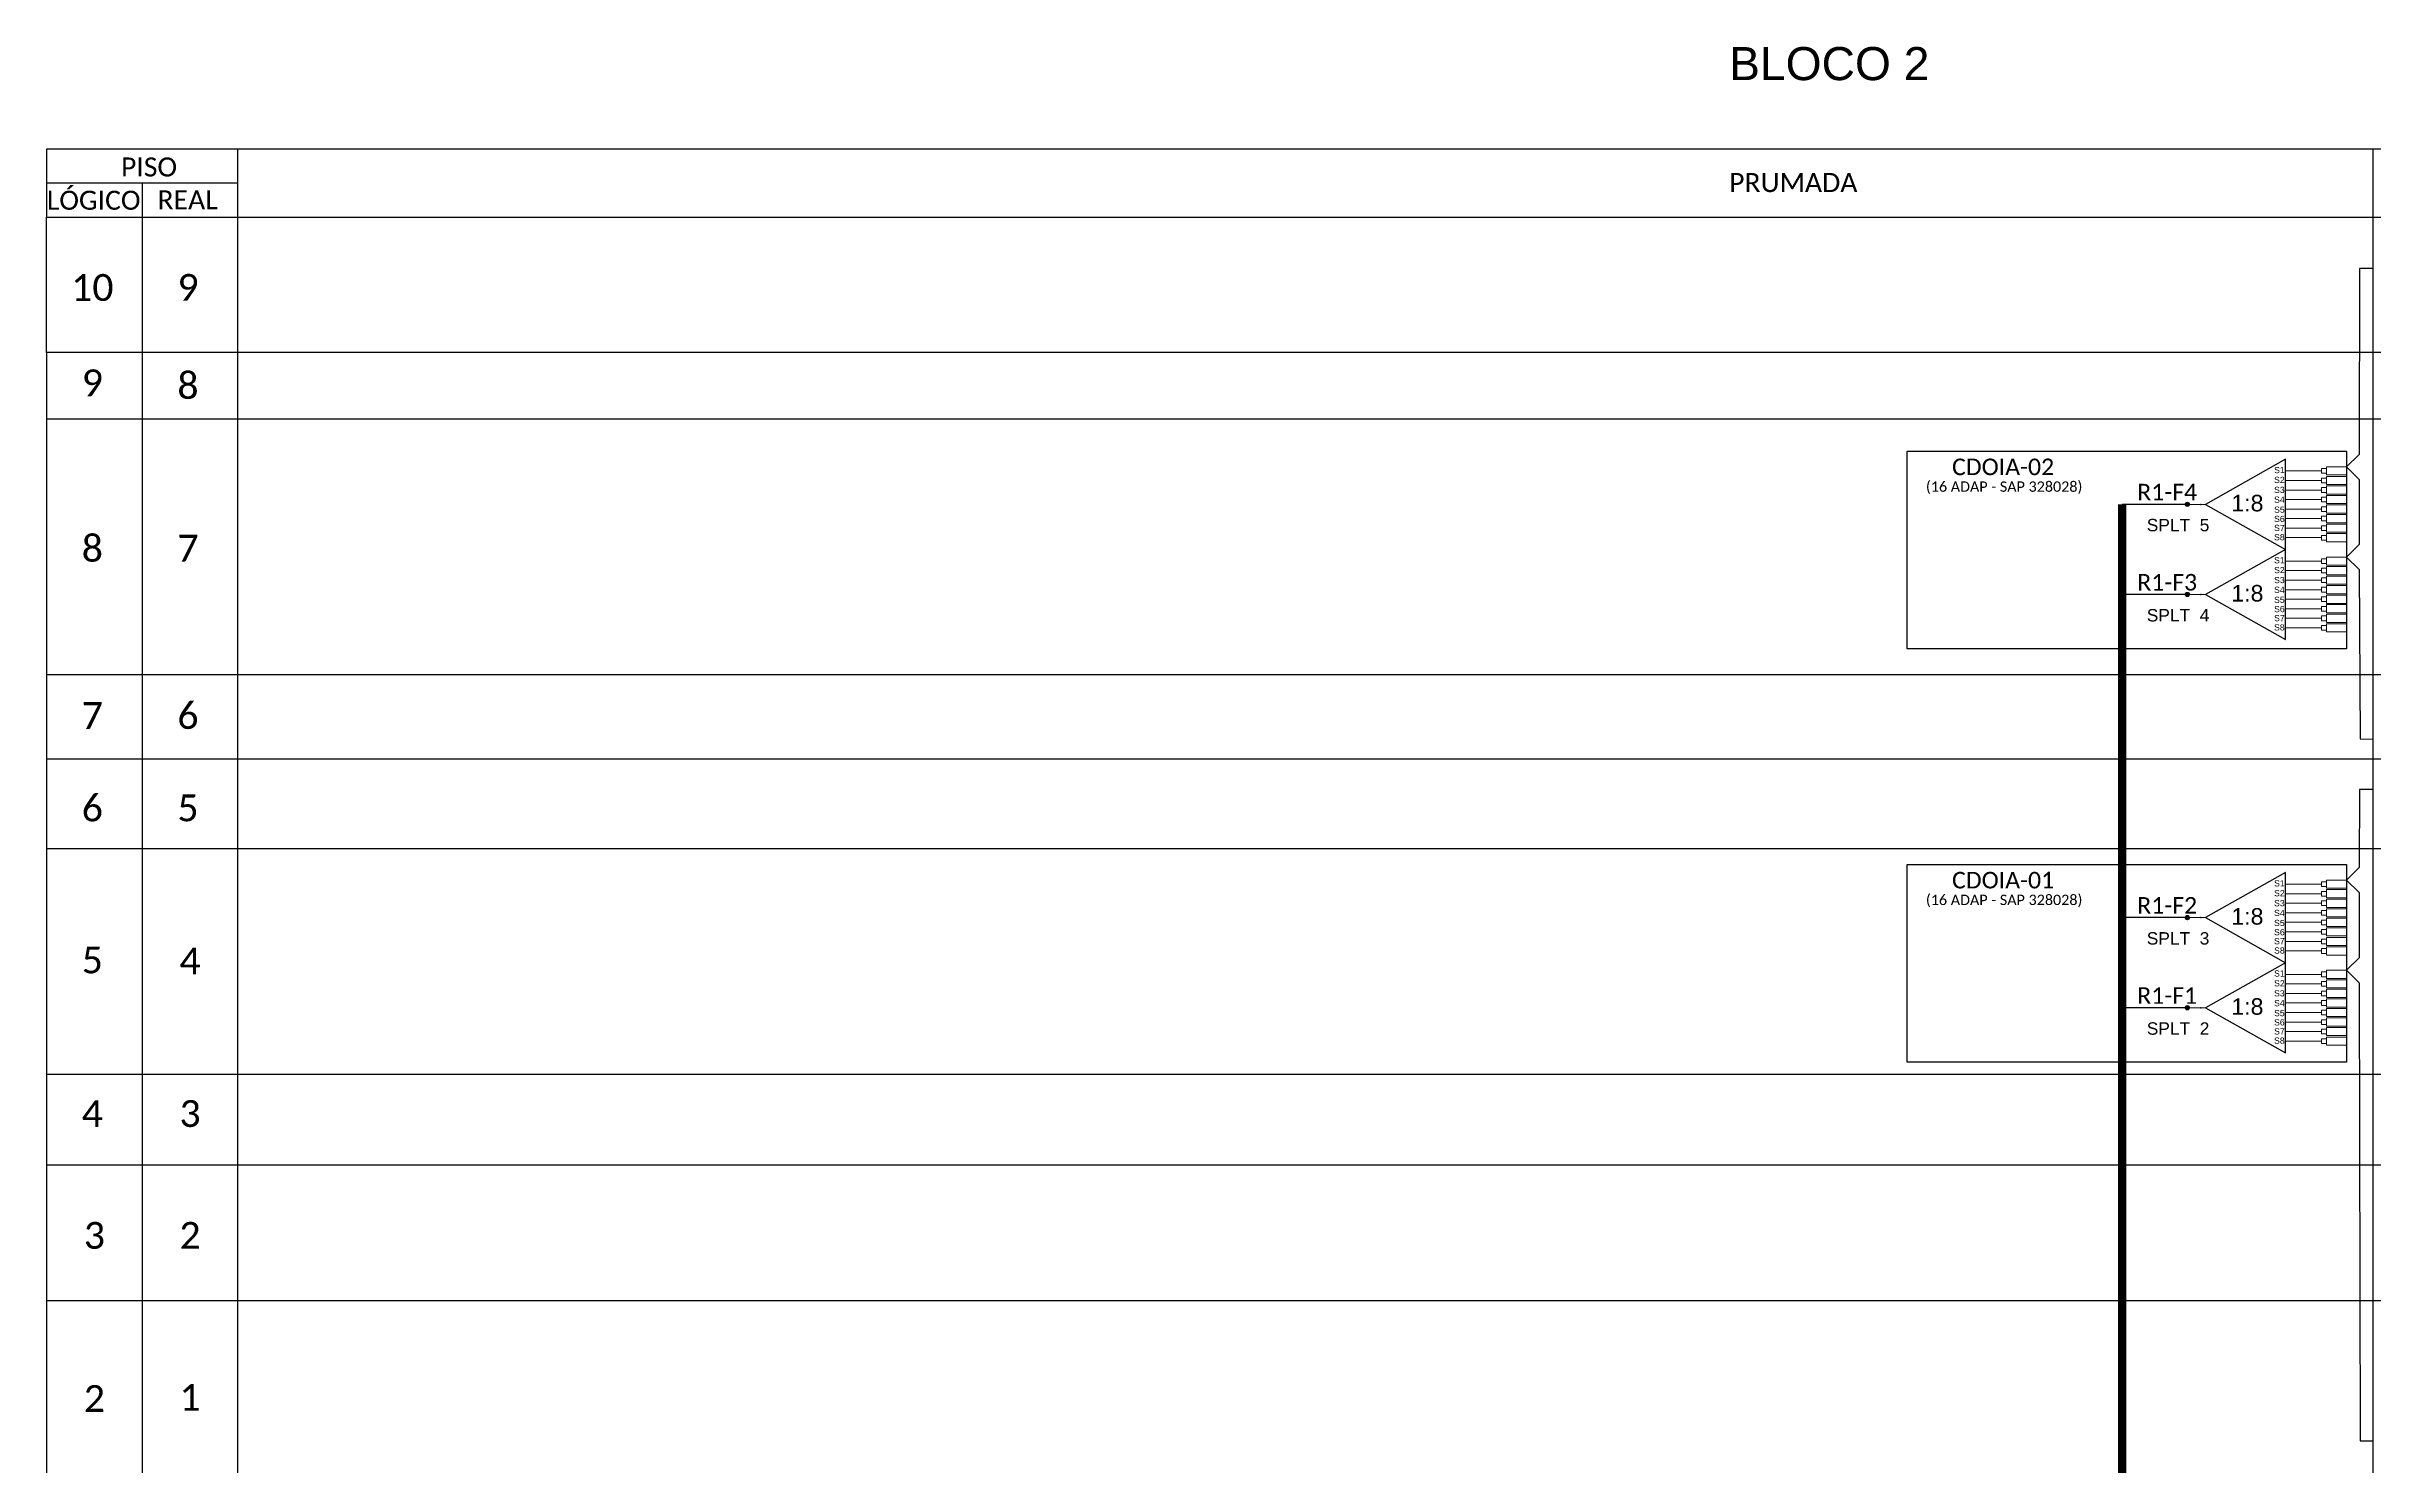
# Model space of a CAD drawing. Header units: metres. Extents: x -1286 to 457, y -500 to 94.
# Drawn here: x -130.4 to 151, y -381 to -209.5 of the extents above; entities that cross this region are included whole.
import ezdxf
from ezdxf.enums import TextEntityAlignment as Align

# ---------------------------------------------------------------- set-up
doc = ezdxf.new("R2010")
doc.units = ezdxf.units.M
doc.styles.add('ARIAL', font='arial.ttf')
doc.styles.add('WMF-Calibri0', font='calibri.ttf')

# ---------------------------------------------------------------- blocks, each defined once
blk = doc.blocks.new('SPLT_1-8_SC-APC')
at = {"color": 1}
blk.add_lwpolyline([(-7.37, -2.1), (-17.04, -7.55), (-7.37, -13), (-7.37, -2.1)], dxfattribs=at)
at = {"color": 3, "lineweight": 0}
for points in [[(-2.99, -3.51), (-7.37, -3.51)], [(-7.37, -4.66), (-2.99, -4.66)], [(-2.41, -3.02), (-2.41, -4)], [(-2.41, -3.02), (0, -3.02)], [(-2.41, -4), (0, -4)], [(-2.41, -4.17), (-2.41, -5.16)], [(-2.41, -4.17), (0, -4.17)], [(-2.41, -5.16), (0, -5.16)], [(-2.41, -5.32), (-2.41, -6.31)], [(-2.41, -5.32), (0, -5.32)], [(-7.37, -5.82), (-2.99, -5.82)], [(-7.37, -6.97), (-2.99, -6.97)], [(-7.37, -8.12), (-2.99, -8.12)], [(-2.41, -6.31), (0, -6.31)], [(-2.41, -6.48), (-2.41, -7.46)], [(-2.41, -6.48), (0, -6.48)], [(-2.41, -7.46), (0, -7.46)], [(-2.41, -7.63), (-2.41, -8.62)], [(-2.41, -7.63), (0, -7.63)], [(-7.37, -9.28), (-2.99, -9.28)], [(-7.37, -10.43), (-2.99, -10.43)], [(-2.41, -8.62), (0, -8.62)], [(-2.41, -8.78), (-2.41, -9.77)], [(-2.41, -8.78), (0, -8.78)], [(-2.41, -9.77), (0, -9.77)], [(-2.41, -9.94), (-2.41, -10.92)], [(-2.41, -9.94), (0, -9.94)], [(-2.41, -10.92), (0, -10.92)], [(-2.41, -11.09), (-2.41, -12.08)], [(-2.41, -11.09), (0, -11.09)], [(-7.37, -11.58), (-2.99, -11.58)], [(-2.41, -12.08), (0, -12.08)]]:
    blk.add_lwpolyline(points, dxfattribs=at)
for points in [[(-2.99, -3.22), (-2.41, -3.22), (-2.41, -3.8), (-2.99, -3.8)], [(-2.99, -4.38), (-2.41, -4.38), (-2.41, -4.95), (-2.99, -4.95)], [(-2.99, -5.53), (-2.41, -5.53), (-2.41, -6.1), (-2.99, -6.1)], [(-2.99, -6.68), (-2.41, -6.68), (-2.41, -7.26), (-2.99, -7.26)], [(-2.99, -7.84), (-2.41, -7.84), (-2.41, -8.41), (-2.99, -8.41)], [(-2.99, -8.99), (-2.41, -8.99), (-2.41, -9.56), (-2.99, -9.56)], [(-2.99, -10.14), (-2.41, -10.14), (-2.41, -10.72), (-2.99, -10.72)], [(-2.99, -11.3), (-2.41, -11.3), (-2.41, -11.87), (-2.99, -11.87)]]:
    blk.add_lwpolyline(points, close=True, dxfattribs=at)
at = {"color": 1, "lineweight": 0}
blk.add_lwpolyline([(-17.04, -7.55), (-19.26, -7.55)], dxfattribs=at)
at = {"color": 1, "style": 'ARIAL'}
for s, height, p in [('S1', 0.75, (-8.74, -3.78)), ('S2', 0.75, (-8.74, -4.97)), ('S3', 0.75, (-8.74, -6.18)), ('1:8', 2, (-13.91, -8.4)), ('S4', 0.75, (-8.74, -7.36)), ('S5', 0.75, (-8.74, -8.57)), ('S6', 0.75, (-8.74, -9.69)), ('S7', 0.75, (-8.74, -10.78)), ('S8', 0.75, (-8.74, -11.9))]:
    blk.add_text(s, height=height, dxfattribs=at).set_placement(p)

msp = doc.modelspace()

# ---------------------------------------------------------------- hatches: boundary and pattern name
h = msp.add_hatch(color=3)
h.dxf.hatch_style = 1
edge = h.paths.add_edge_path()
edge.add_arc((128.53, -264.81), 0.256, 0, 360)
h = msp.add_hatch(color=3)
h.dxf.hatch_style = 1
edge = h.paths.add_edge_path()
edge.add_arc((128.53, -275.71), 0.256, 0, 360)
h = msp.add_hatch(color=3)
h.dxf.hatch_style = 1
edge = h.paths.add_edge_path()
edge.add_arc((128.53, -314.78), 0.256, 0, 360)
h = msp.add_hatch(color=3)
h.dxf.hatch_style = 1
edge = h.paths.add_edge_path()
edge.add_arc((128.53, -325.68), 0.256, 0, 360)

# ---------------------------------------------------------------- linework, layer by layer
for p, q in [((-130.41, -230.09), (192.56, -230.09)), ((-130.41, -246.46), (-130.41, -230.09)), ((-130.41, -246.46), (-130.41, -423.41)), ((192.56, -246.46), (-130.41, -246.46))]:
    msp.add_line(p, q)
at = {"color": 0}
for points in [[(192.56, -221.86), (-130.41, -221.86)], [(-107.26, -225.97), (-130.41, -225.97)]]:
    msp.add_lwpolyline(points, dxfattribs=at)
for points in [[(-130.41, -221.86), (-130.41, -230.09)], [(-107.26, -230.09), (-107.26, -221.86)], [(150.96, -221.86), (150.96, -230.09)], [(-118.84, -225.97), (-118.84, -230.09)], [(-130.41, -230.09), (192.56, -230.09)], [(-130.41, -230.09), (192.56, -230.09)], [(-130.41, -230.09), (192.56, -230.09)], [(-130.41, -230.09), (192.56, -230.09)], [(-130.41, -230.09), (192.56, -230.09)], [(-118.84, -230.09), (-118.84, -461.65)], [(-107.26, -461.65), (-107.26, -230.09)], [(150.96, -230.09), (150.96, -461.65)], [(-130.41, -254.46), (192.56, -254.46)], [(-130.41, -285.37), (192.56, -285.37)], [(-130.41, -295.57), (192.56, -295.57)], [(-130.41, -306.42), (192.56, -306.42)], [(-130.41, -333.69), (192.56, -333.69)], [(-130.41, -344.69), (192.56, -344.69)], [(-130.41, -361.06), (192.56, -361.06)]]:
    msp.add_lwpolyline(points)
at = {"color": 3}
for points in [[(150.99, -236.29), (149.34, -236.29), (149.33, -258.77), (147.76, -260.28), (149.33, -261.79), (149.33, -269.67), (147.76, -271.18), (149.33, -272.68), (149.42, -293.18), (150.96, -293.2)], [(150.99, -299.31), (149.34, -299.31), (149.33, -308.74), (147.76, -310.25), (149.33, -311.76), (149.33, -319.64), (147.76, -321.15), (149.33, -322.66), (149.42, -378.04), (150.96, -378.06)]]:
    msp.add_lwpolyline(points, dxfattribs=at)
at = {"color": 1}
for points in [[(94.63, -258.38), (147.76, -258.38), (147.76, -282.27), (94.63, -282.27)], [(94.63, -308.35), (147.76, -308.35), (147.76, -332.24), (94.63, -332.24)]]:
    msp.add_lwpolyline(points, close=True, dxfattribs=at)
at = {"color": 5, "const_width": 1}
msp.add_lwpolyline([(120.66, -264.81), (120.66, -406.79)], dxfattribs=at)
at = {"color": 5}
for points in [[(128.5, -264.81), (120.66, -264.81)], [(128.5, -275.71), (120.66, -275.71)], [(128.5, -314.78), (120.66, -314.78)], [(128.5, -325.68), (120.66, -325.68)]]:
    msp.add_lwpolyline(points, dxfattribs=at)
at = {"color": 3}
for centre in [(128.53, -264.81), (128.53, -275.71), (128.53, -314.78), (128.53, -325.68)]:
    msp.add_circle(centre, 0.256, dxfattribs=at)
for p in [(130.15, -264.81), (130.15, -275.71), (130.15, -314.78), (130.15, -325.68)]:
    msp.add_point(p)

# ---------------------------------------------------------------- block references
for p in [(147.76, -257.26), (147.76, -268.16), (147.76, -307.23), (147.76, -318.13)]:
    msp.add_blockref('SPLT_1-8_SC-APC', p, dxfattribs=at)

# ---------------------------------------------------------------- texts
at = {"color": 2, "style": 'ARIAL'}
msp.add_text('BLOCO 2', height=4, dxfattribs=at).set_placement((73.11, -213.52))
at = {"color": 0, "style": 'WMF-Calibri0'}
for s, p in [('     PISO', (-125.45, -225.17)), ('PRUMADA', (73.11, -227.05)), ('  LÓGICO', (-131.99, -229.19)), ('    REAL', (-120.23, -229.14))]:
    msp.add_text(s, height=2.3, dxfattribs=at).set_placement(p)
at = {"color": 1, "style": 'WMF-Calibri0'}
for s, p in [('CDOIA-02', (100.07, -261.28)), ('CDOIA-01', (100.07, -311.25))]:
    msp.add_text(s, height=2, dxfattribs=at).set_placement(p)
for p in [(106.37, -263.29), (106.37, -313.26)]:
    msp.add_text('(16 ADAP - SAP 328028)', height=1.25, dxfattribs=at).set_placement(p, align=Align.CENTER)
at = {"color": 5, "style": 'WMF-Calibri0'}
for s, p in [('R1-F4', (122.47, -264.33)), ('R1-F3', (122.47, -275.23)), ('R1-F2', (122.47, -314.3)), ('R1-F1', (122.47, -325.2))]:
    msp.add_text(s, height=2, dxfattribs=at).set_placement(p)
at = {"style": 'ARIAL'}
for s, p in [('SPLT  5', (123.62, -268.07)), ('SPLT  4', (123.62, -278.97)), ('SPLT  3', (123.62, -318.04)), ('SPLT  2', (123.62, -328.94))]:
    msp.add_text(s, height=1.5, dxfattribs=at).set_placement(p)
at = {"color": 7, "style": 'WMF-Calibri0', "flags": 4}
for tag, p in [('10', (-124.87, -238.59)), ('9', (-113.3, -238.58)), ('9', (-124.87, -250.12)), ('8', (-113.3, -250.43)), ('8', (-124.87, -270.12)), ('7', (-113.3, -270.11)), ('7', (-124.87, -290.35)), ('6', (-113.3, -290.34)), ('6', (-124.87, -301.52)), ('5', (-113.3, -301.51)), ('5', (-124.87, -319.9)), ('4', (-113.05, -320.02)), ('4', (-124.87, -338.48)), ('3', (-113.05, -338.47)), ('3', (-124.62, -353.2)), ('2', (-113.05, -353.2)), ('2', (-124.62, -372.93)), ('1', (-113.05, -372.79))]:
    msp.add_attdef(tag, text='XX', height=3.24, dxfattribs=at).set_placement(p, align=Align.MIDDLE_CENTER)

doc.saveas('drawing.dxf')
